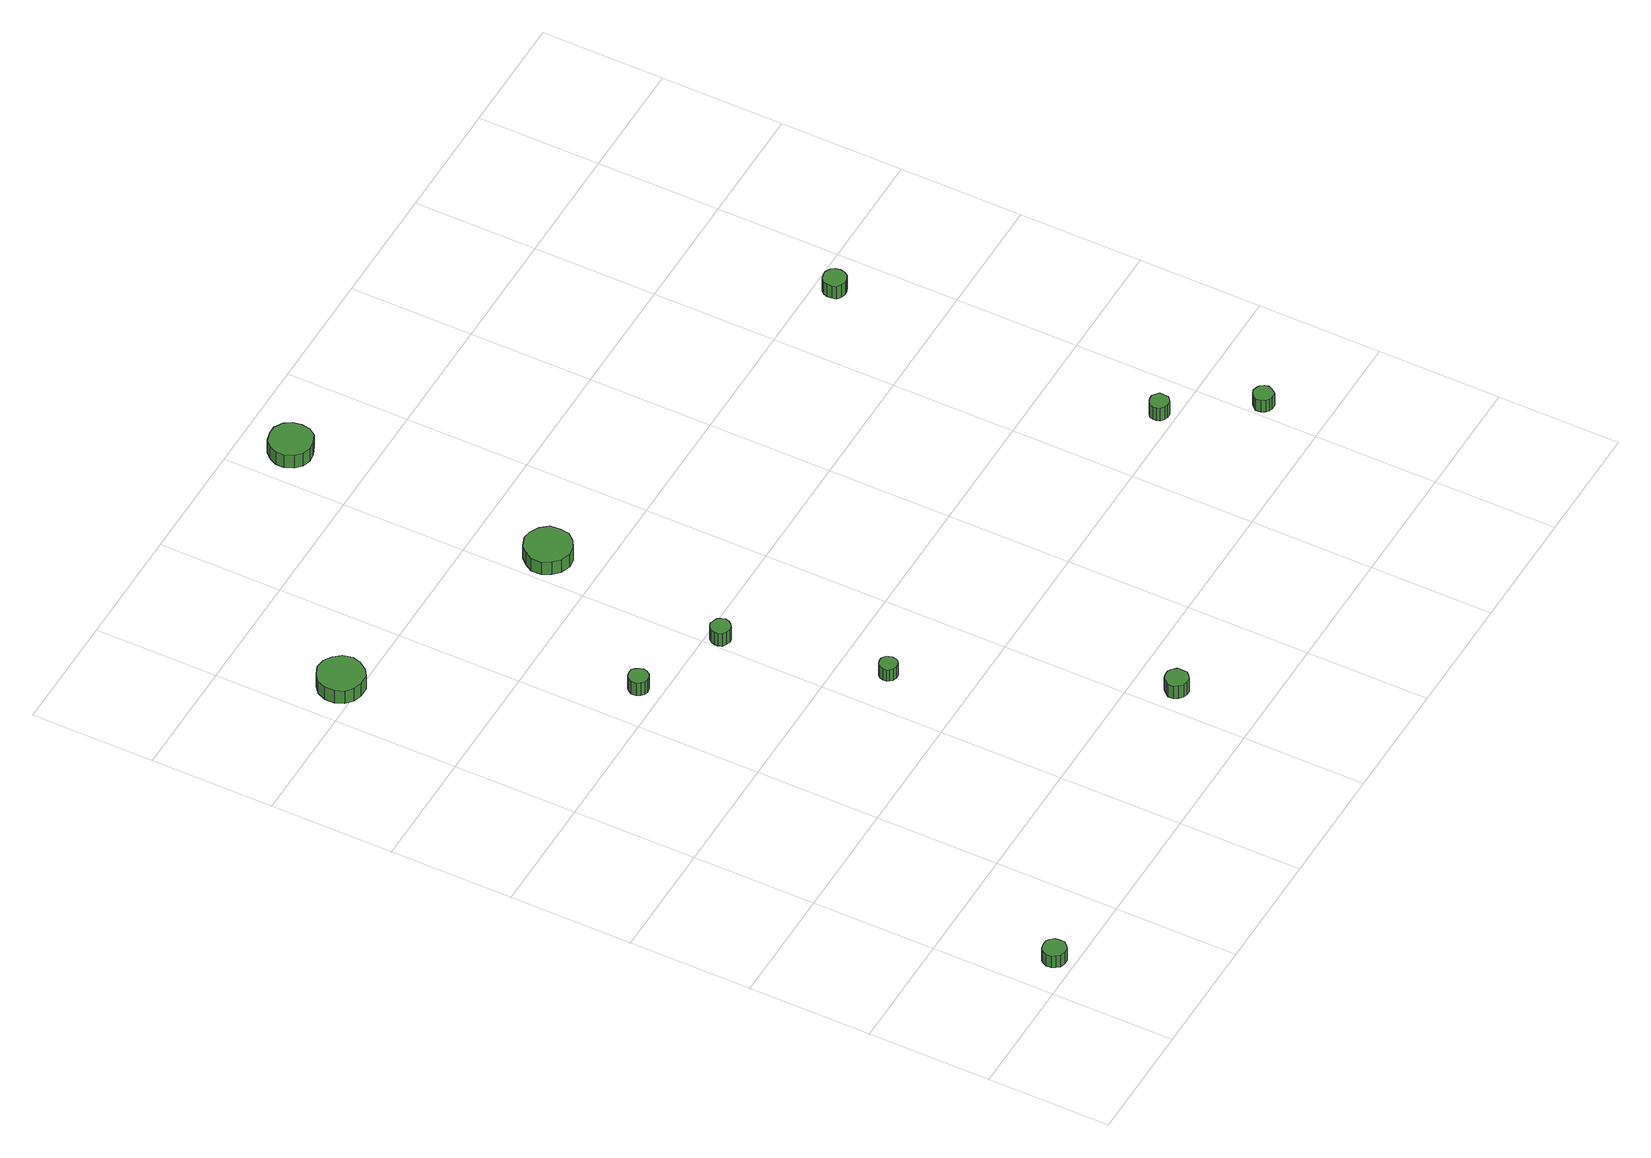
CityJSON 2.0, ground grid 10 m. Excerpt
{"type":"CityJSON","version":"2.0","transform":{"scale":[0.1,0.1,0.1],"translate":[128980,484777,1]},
"CityObjects":{
"tree1":{"type":"SolitaryVegetationObject","attributes":{"function":"something"},"geometry":[{"type":"MultiSurface","lod":"1","boundaries":[[[0,1,2,3,4,5,6,7,8,9,10,11,12,13,14]],[[15,16,17,18,19,20,21,22,23,24,25,26,27,28,29]],[[0,29,28,1]],[[1,28,27,2]],[[2,27,26,3]],[[3,26,25,4]],[[4,25,24,5]],[[5,24,23,6]],[[6,23,22,7]],[[7,22,21,8]],[[8,21,20,9]],[[9,20,19,10]],[[10,19,18,11]],[[11,18,17,12]],[[12,17,16,13]],[[13,16,15,14]],[[14,15,29,0]]]}]},
"tree2":{"type":"SolitaryVegetationObject","attributes":{"function":"something"},"geometry":[{"type":"MultiSurface","lod":"1","boundaries":[[[30,31,32,33,34,35,36,37,38,39,40,41,42,43,44]],[[45,46,47,48,49,50,51,52,53,54,55,56,57,58,59]],[[30,59,58,31]],[[31,58,57,32]],[[32,57,56,33]],[[33,56,55,34]],[[34,55,54,35]],[[35,54,53,36]],[[36,53,52,37]],[[37,52,51,38]],[[38,51,50,39]],[[39,50,49,40]],[[40,49,48,41]],[[41,48,47,42]],[[42,47,46,43]],[[43,46,45,44]],[[44,45,59,30]]]}]},
"tree3":{"type":"SolitaryVegetationObject","attributes":{"function":"something"},"geometry":[{"type":"MultiSurface","lod":"1","boundaries":[[[60,61,62,63,64,65,66,67,68,69,70,71,72,73,74]],[[75,76,77,78,79,80,81,82,83,84,85,86,87,88,89]],[[60,89,88,61]],[[61,88,87,62]],[[62,87,86,63]],[[63,86,85,64]],[[64,85,84,65]],[[65,84,83,66]],[[66,83,82,67]],[[67,82,81,68]],[[68,81,80,69]],[[69,80,79,70]],[[70,79,78,71]],[[71,78,77,72]],[[72,77,76,73]],[[73,76,75,74]],[[74,75,89,60]]]}]},
"tree4":{"type":"SolitaryVegetationObject","attributes":{"function":"something"},"geometry":[{"type":"MultiSurface","lod":"1","boundaries":[[[90,91,92,93,94,95,96,97,98,99,100,101,102,103,104]],[[105,106,107,108,109,110,111,112,113,114,115,116,117,118,119]],[[90,119,118,91]],[[91,118,117,92]],[[92,117,116,93]],[[93,116,115,94]],[[94,115,114,95]],[[95,114,113,96]],[[96,113,112,97]],[[97,112,111,98]],[[98,111,110,99]],[[99,110,109,100]],[[100,109,108,101]],[[101,108,107,102]],[[102,107,106,103]],[[103,106,105,104]],[[104,105,119,90]]]}]},
"tree5":{"type":"SolitaryVegetationObject","attributes":{"function":"something"},"geometry":[{"type":"MultiSurface","lod":"1","boundaries":[[[120,121,122,123,124,125,126,127,128,129,130,131,132,133,134]],[[135,136,137,138,139,140,141,142,143,144,145,146,147,148,149]],[[120,149,148,121]],[[121,148,147,122]],[[122,147,146,123]],[[123,146,145,124]],[[124,145,144,125]],[[125,144,143,126]],[[126,143,142,127]],[[127,142,141,128]],[[128,141,140,129]],[[129,140,139,130]],[[130,139,138,131]],[[131,138,137,132]],[[132,137,136,133]],[[133,136,135,134]],[[134,135,149,120]]]}]},
"tree6":{"type":"SolitaryVegetationObject","attributes":{"function":"something"},"geometry":[{"type":"MultiSurface","lod":"1","boundaries":[[[150,151,152,153,154,155,156,157,158,159,160,161,162,163,164]],[[165,166,167,168,169,170,171,172,173,174,175,176,177,178,179]],[[150,179,178,151]],[[151,178,177,152]],[[152,177,176,153]],[[153,176,175,154]],[[154,175,174,155]],[[155,174,173,156]],[[156,173,172,157]],[[157,172,171,158]],[[158,171,170,159]],[[159,170,169,160]],[[160,169,168,161]],[[161,168,167,162]],[[162,167,166,163]],[[163,166,165,164]],[[164,165,179,150]]]}]},
"tree7":{"type":"SolitaryVegetationObject","attributes":{"function":"something"},"geometry":[{"type":"MultiSurface","lod":"1","boundaries":[[[180,181,182,183,184,185,186,187,188,189,190,191,192,193,194]],[[195,196,197,198,199,200,201,202,203,204,205,206,207,208,209]],[[180,209,208,181]],[[181,208,207,182]],[[182,207,206,183]],[[183,206,205,184]],[[184,205,204,185]],[[185,204,203,186]],[[186,203,202,187]],[[187,202,201,188]],[[188,201,200,189]],[[189,200,199,190]],[[190,199,198,191]],[[191,198,197,192]],[[192,197,196,193]],[[193,196,195,194]],[[194,195,209,180]]]}]},
"tree8":{"type":"SolitaryVegetationObject","attributes":{"function":"something"},"geometry":[{"type":"MultiSurface","lod":"1","boundaries":[[[210,211,212,213,214,215,216,217,218,219,220,221,222,223,224]],[[225,226,227,228,229,230,231,232,233,234,235,236,237,238,239]],[[210,239,238,211]],[[211,238,237,212]],[[212,237,236,213]],[[213,236,235,214]],[[214,235,234,215]],[[215,234,233,216]],[[216,233,232,217]],[[217,232,231,218]],[[218,231,230,219]],[[219,230,229,220]],[[220,229,228,221]],[[221,228,227,222]],[[222,227,226,223]],[[223,226,225,224]],[[224,225,239,210]]]}]},
"tree9":{"type":"SolitaryVegetationObject","attributes":{"function":"something"},"geometry":[{"type":"MultiSurface","lod":"1","boundaries":[[[240,241,242,243,244,245,246,247,248,249,250,251,252,253,254]],[[255,256,257,258,259,260,261,262,263,264,265,266,267,268,269]],[[240,269,268,241]],[[241,268,267,242]],[[242,267,266,243]],[[243,266,265,244]],[[244,265,264,245]],[[245,264,263,246]],[[246,263,262,247]],[[247,262,261,248]],[[248,261,260,249]],[[249,260,259,250]],[[250,259,258,251]],[[251,258,257,252]],[[252,257,256,253]],[[253,256,255,254]],[[254,255,269,240]]]}]},
"tree10":{"type":"SolitaryVegetationObject","attributes":{"function":"something"},"geometry":[{"type":"MultiSurface","lod":"1","boundaries":[[[270,271,272,273,274,275,276,277,278,279,280,281,282,283,284]],[[285,286,287,288,289,290,291,292,293,294,295,296,297,298,299]],[[270,299,298,271]],[[271,298,297,272]],[[272,297,296,273]],[[273,296,295,274]],[[274,295,294,275]],[[275,294,293,276]],[[276,293,292,277]],[[277,292,291,278]],[[278,291,290,279]],[[279,290,289,280]],[[280,289,288,281]],[[281,288,287,282]],[[282,287,286,283]],[[283,286,285,284]],[[284,285,299,270]]]}]},
"tree11":{"type":"SolitaryVegetationObject","attributes":{"function":"something"},"geometry":[{"type":"MultiSurface","lod":"1","boundaries":[[[300,301,302,303,304,305,306,307,308,309,310,311,312,313,314]],[[315,316,317,318,319,320,321,322,323,324,325,326,327,328,329]],[[300,329,328,301]],[[301,328,327,302]],[[302,327,326,303]],[[303,326,325,304]],[[304,325,324,305]],[[305,324,323,306]],[[306,323,322,307]],[[307,322,321,308]],[[308,321,320,309]],[[309,320,319,310]],[[310,319,318,311]],[[311,318,317,312]],[[312,317,316,313]],[[313,316,315,314]],[[314,315,329,300]]]}]}
},
"vertices":[
[42,16,16],[42,20,16],[39,23,16],[36,25,16],[32,25,16],[28,24,16],[26,22,16],[24,18,16],[24,14,16],[26,11,16],[28,8,16],[32,7,16],[36,7,16],[39,9,16],[42,12,16],[42,12,4],[39,9,4],[36,7,4],[32,7,4],[28,8,4],[26,11,4],[24,14,4],[24,18,4],[26,22,4],[28,24,4],[32,25,4],[36,25,4],[39,23,4],[42,20,4],[42,16,4],
[43,608,29],[41,616,29],[36,622,29],[30,626,29],[22,627,29],[15,624,29],[9,619,29],[6,612,29],[6,604,29],[9,597,29],[15,592,29],[22,590,29],[30,590,29],[36,594,29],[41,601,29],[41,601,16],[36,594,16],[30,590,16],[22,590,16],[15,592,16],[9,597,16],[6,604,16],[6,612,16],[9,619,16],[15,624,16],[22,627,16],[30,626,16],[36,622,16],[41,616,16],[43,608,16],
[137,415,25],[136,418,25],[134,421,25],[132,423,25],[128,423,25],[125,422,25],[123,420,25],[121,417,25],[121,413,25],[123,410,25],[125,408,25],[128,407,25],[132,408,25],[134,409,25],[136,412,25],[136,412,12],[134,409,12],[132,408,12],[128,407,12],[125,408,12],[123,410,12],[121,413,12],[121,417,12],[123,420,12],[125,422,12],[128,423,12],[132,423,12],[134,421,12],[136,418,12],[137,415,12],
[237,260,22],[236,263,22],[235,265,22],[232,267,22],[229,267,22],[226,266,22],[224,264,22],[223,261,22],[223,258,22],[224,256,22],[226,254,22],[229,253,22],[232,253,22],[235,255,22],[236,257,22],[236,257,10],[235,255,10],[232,253,10],[229,253,10],[226,254,10],[224,256,10],[223,258,10],[223,261,10],[224,264,10],[226,266,10],[229,267,10],[232,267,10],[235,265,10],[236,263,10],[237,260,10],
[211,386,25],[210,389,25],[208,392,25],[205,393,25],[202,394,25],[199,393,25],[196,390,25],[195,387,25],[195,384,25],[196,381,25],[199,379,25],[202,378,25],[205,378,25],[208,380,25],[210,383,25],[210,383,12],[208,380,12],[205,378,12],[202,378,12],[199,379,12],[196,381,12],[195,384,12],[195,387,12],[196,390,12],[199,393,12],[202,394,12],[205,393,12],[208,392,12],[210,389,12],[211,386,12],
[329,67,18],[329,71,18],[326,74,18],[323,76,18],[319,76,18],[316,75,18],[313,72,18],[311,69,18],[311,65,18],[313,62,18],[316,59,18],[319,58,18],[323,58,18],[326,60,18],[329,63,18],[329,63,5],[326,60,5],[323,58,5],[319,58,5],[316,59,5],[313,62,5],[311,65,5],[311,69,5],[313,72,5],[316,75,5],[319,76,5],[323,76,5],[326,74,5],[329,71,5],[329,67,5],
[232,536,29],[231,544,29],[226,550,29],[219,554,29],[212,555,29],[204,552,29],[199,547,29],[195,540,29],[195,532,29],[199,525,29],[204,520,29],[212,517,29],[219,518,29],[226,522,29],[231,528,29],[231,528,16],[226,522,16],[219,518,16],[212,517,16],[204,520,16],[199,525,16],[195,532,16],[195,540,16],[199,547,16],[204,552,16],[212,555,16],[219,554,16],[226,550,16],[231,544,16],[232,536,16],
[240,756,26],[239,763,26],[235,769,26],[228,773,26],[221,773,26],[214,771,26],[209,766,26],[206,760,26],[206,753,26],[209,746,26],[214,741,26],[221,739,26],[228,740,26],[235,743,26],[239,749,26],[239,749,13],[235,743,13],[228,740,13],[221,739,13],[214,741,13],[209,746,13],[206,753,13],[206,760,13],[209,766,13],[214,771,13],[221,773,13],[228,773,13],[235,769,13],[239,763,13],[240,756,13],
[573,213,19],[573,216,19],[571,218,19],[568,220,19],[565,220,19],[562,219,19],[559,217,19],[558,214,19],[558,211,19],[559,208,19],[562,206,19],[565,205,19],[568,205,19],[571,207,19],[573,209,19],[573,209,6],[571,207,6],[568,205,6],[565,205,6],[562,206,6],[559,208,6],[558,211,6],[558,214,6],[559,217,6],[562,219,6],[565,220,6],[568,220,6],[571,218,6],[573,216,6],[573,213,6],
[618,149,18],[617,152,18],[615,155,18],[613,156,18],[609,157,18],[606,156,18],[604,154,18],[602,151,18],[602,147,18],[604,144,18],[606,142,18],[609,141,18],[613,141,18],[615,143,18],[617,146,18],[617,146,6],[615,143,6],[613,141,6],[609,141,6],[606,142,6],[604,144,6],[602,147,6],[602,151,6],[604,154,6],[606,156,6],[609,157,6],[613,156,6],[615,155,6],[617,152,6],[618,149,6],
[573,483,21],[572,487,21],[570,490,21],[566,492,21],[563,492,21],[559,491,21],[556,488,21],[555,485,21],[555,481,21],[556,477,21],[559,475,21],[563,474,21],[566,474,21],[570,476,21],[572,479,21],[572,479,8],[570,476,8],[566,474,8],[563,474,8],[559,475,8],[556,477,8],[555,481,8],[555,485,8],[556,488,8],[559,491,8],[563,492,8],[566,492,8],[570,490,8],[572,487,8],[573,483,8]
]}
